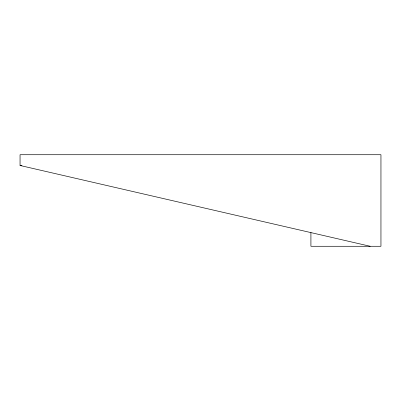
<?xml version="1.0" encoding="UTF-8"?>
<svg xmlns="http://www.w3.org/2000/svg" width="401" height="401" viewBox="0 0 401 401"><rect width="100%" height="100%" fill="white"/><g stroke="black" fill="none" stroke-linecap="round" stroke-linejoin="round"><path stroke-width="0.6" d="M310.915 232.5L310.915 246.279L380.95 246.279L380.95 154.721L20.05 154.721L20.05 165.483L21.93 165.483M20.05 165.483L370.178 246.279"/></g></svg>
